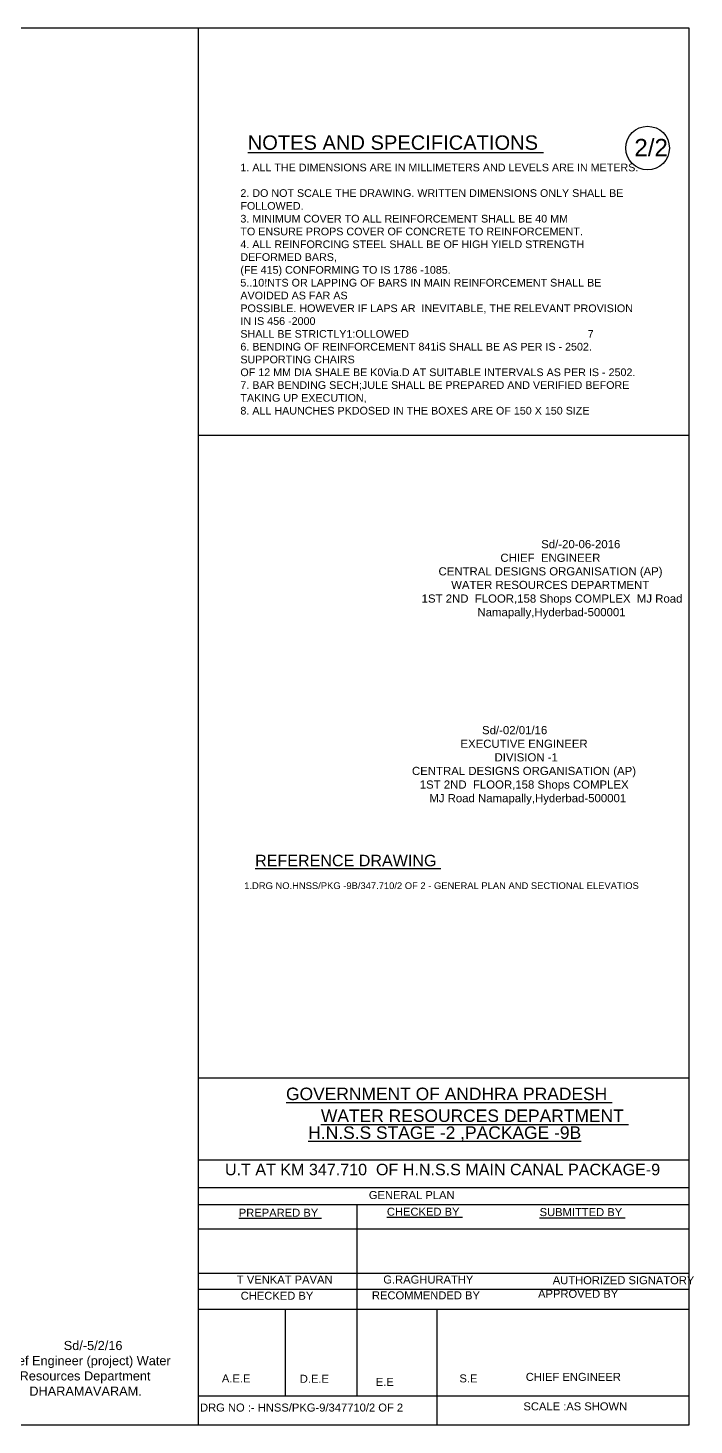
# Model space of a CAD drawing. Header units: millimetres. Extents: x 1711621 to 1731971, y 45609180 to 45623736.
# Drawn here: x 1725027 to 1731971, y 45609180 to 45623736 of the extents above; entities that cross this region are included whole.
import ezdxf

# ---------------------------------------------------------------- set-up
doc = ezdxf.new("R2010")
doc.units = ezdxf.units.MM
doc.header["$MEASUREMENT"] = 0
for name, color, linetype in [('DIMENSION', 7, 'Continuous'), ('DIMENSIONS', 7, 'Continuous'), ('DRAWING', 2, 'Continuous'), ('TEXT', 7, 'Continuous')]:
    doc.layers.add(name, color=color, linetype=linetype)
doc.styles.get("Standard").update_dxf_attribs({"font": 'arial.ttf', "height": 80})

msp = doc.modelspace()

# ---------------------------------------------------------------- linework, layer by layer
at = {"layer": 'DIMENSION', "color": 0}
msp.add_lwpolyline([(1729290.5, 45610387.4), (1729290.5, 45609179.9)], dxfattribs=at)
at = {"layer": 'DIMENSIONS', "color": 0}
msp.add_lwpolyline([(1731914.9, 45609179.9), (1711621.4, 45609179.9), (1711621.4, 45623735.6), (1731914.9, 45623735.6)], close=True, dxfattribs=at)
at = {"layer": 'DIMENSIONS'}
for points in [[(1726803.9, 45612796.5), (1726803.9, 45623735.6)], [(1731914.9, 45619491.1), (1726803.9, 45619491.1)]]:
    msp.add_lwpolyline(points, dxfattribs=at)
at = {"layer": 'DIMENSIONS', "color": 0}
for points in [[(1726803.9, 45611943), (1731914.9, 45611943)], [(1726803.9, 45611655.2), (1731914.9, 45611655.2)], [(1726803.9, 45611478.9), (1731914.9, 45611478.9)], [(1728456, 45611478.9), (1728456, 45609483.1)], [(1726803.9, 45611223.6), (1731914.9, 45611223.6)], [(1726803.9, 45610760.8), (1731914.9, 45610760.8)], [(1726803.9, 45610595.9), (1731914.9, 45610595.9)], [(1726803.9, 45610387.4), (1731914.9, 45610387.4)], [(1727712.9, 45609483.1), (1727712.9, 45610387.4)], [(1726803.9, 45609483.1), (1731914.9, 45609483.1)]]:
    msp.add_lwpolyline(points, dxfattribs=at)
msp.add_circle((1731486.5, 45622483.9), 227.5, dxfattribs=at)
at = {"layer": 'TEXT', "color": 0}
msp.add_lwpolyline([(1726803.9, 45612796.5), (1731914.9, 45612796.5), (1731914.9, 45609179.9), (1726803.9, 45609179.9)], close=True, dxfattribs=at)

# ---------------------------------------------------------------- texts
at = {"layer": 'DIMENSION', "color": 0}
for s, height, p in [('%%UREFERENCE DRAWING ', 120, (1727395.6, 45615001.2)), ('1.DRG NO.HNSS/PKG -9B/347.710/2 OF 2 - GENERAL PLAN AND SECTIONAL ELEVATIOS', 70, (1727281.7, 45614764.4))]:
    msp.add_text(s, height=height, dxfattribs=at).set_placement(p)
at = {"layer": 'DIMENSION', "color": 0, "attachment_point": 1}
for s, insert, char_height, width in [('\\A1;\\pi535.39;^I^I^I{\\A0;Sd/-}20-06-2016\\P\\pi935.08;CHIEF  ENGINEER  \\P\\pi289.87;CENTRAL DESIGNS ORGANISATION (AP)\\P\\pi422.01;WATER RESOURCES DEPARTMENT \\P\\pi80.906; 1ST 2ND  FLOOR,158 Shops COMPLEX  MJ Road \\P\\pi695.71;Namapally,Hyderbad-500001', (1729017.3, 45618400.1), 85, 2905.179), ('\\A1;^I^I^I{\\A0;Sd/-}02/01/16\\P\\pi794.91;EXECUTIVE ENGINEER \\P\\pi1117.1; DIVISION -1 \\P\\pi289.87;CENTRAL DESIGNS ORGANISATION (AP) \\P\\pi370.52;1ST 2ND  FLOOR,158 Shops COMPLEX\\P\\pi404.12;  MJ Road Namapally,Hyderbad-500001', (1728740.9, 45616462.4), 85, 2905.179), ('\\pi486.26;^ISd/-5/2/16\\P\\pi82.644;Chief Engineer (project) Water \\P\\pi299.83;Resources Department  \\P\\pi401.08;DHARAMAVARAM.', (1724640.8, 45610056.3), 95, 1952.857)]:
    msp.add_mtext(s, dxfattribs=dict(at, insert=insert, char_height=char_height, width=width))
at = {"layer": 'DIMENSIONS', "color": 0}
for s, height, p in [('%%UNOTES AND SPECIFICATIONS ', 150, (1727318, 45622466.2)), ('2/2', 180, (1731348.9, 45622399.7))]:
    msp.add_text(s, height=height, dxfattribs=at).set_placement(p)
at = {"layer": 'DRAWING', "color": 0, "insert": (1727242, 45622321.9), "char_height": 80, "attachment_point": 1}
msp.add_mtext_dynamic_manual_height_columns('1. ALL THE DIMENSIONS ARE IN MILLIMETERS AND LEVELS ARE IN METERS.\\P\\P2. DO NOT SCALE THE DRAWING. WRITTEN DIMENSIONS ONLY SHALL BE FOLLOWED.\\P3. MINIMUM COVER TO ALL REINFORCEMENT SHALL BE 40 MM\\PTO ENSURE PROPS COVER OF CONCRETE TO REINFORCEMENT.\\P4. ALL REINFORCING STEEL SHALL BE OF HIGH YIELD STRENGTH DEFORMED BARS,\\P(FE 415) CONFORMING TO IS 1786 -1085.\\P5..10!NTS OR LAPPING OF BARS IN MAIN REINFORCEMENT SHALL BE AVOIDED AS FAR AS\\PPOSSIBLE. HOWEVER IF LAPS AR  INEVITABLE, THE RELEVANT PROVISION IN IS 456 -2000\\PSHALL BE STRICTLY1:OLLOWED                                                            7\\P6. BENDING OF REINFORCEMENT 841iS SHALL BE AS PER IS - 2502. SUPPORTING CHAIRS\\POF 12 MM DIA SHALE BE K0Via.D AT SUITABLE INTERVALS AS PER IS - 2502.\\P7. BAR BENDING SECH;JULE SHALL BE PREPARED AND VERIFIED BEFORE TAKING UP EXECUTION,\\P8. ALL HAUNCHES PKDOSED IN THE BOXES ARE OF 150 X 150 SIZE', width=4156.467, gutter_width=450, heights=[0], dxfattribs=at)
at = {"layer": 'TEXT', "color": 0}
for s, height, p in [('%%UGOVERNMENT OF ANDHRA PRADESH ', 129.958, (1727717.5, 45612565.5)), ('%%UWATER RESOURCES DEPARTMENT ', 129.958, (1728081.5, 45612337.7)), ('%%UH.N.S.S STAGE -2 ,PACKAGE -9B', 129.958, (1727949.5, 45612161.9)), ('U.T AT KM 347.710  OF H.N.S.S MAIN CANAL PACKAGE-9', 120, (1727081.1, 45611782.2)), ('GENERAL PLAN', 83.393, (1728580.9, 45611534.4)), ('%%UPREPARED BY ', 83.393, (1727225, 45611350.5)), ('%%UCHECKED BY ', 83.393, (1728768.9, 45611360.9)), ('%%USUBMITTED BY ', 83.393, (1730360.8, 45611357)), ('T VENKAT PAVAN ', 83.393, (1727205.6, 45610654.3)), ('G.RAGHURATHY', 83.393, (1728731.7, 45610654.3)), ('AUTHORIZED SIGNATORY', 83.393, (1730498, 45610647.5)), ('CHECKED BY ', 83.393, (1727245, 45610485.7)), ('RECOMMENDED BY ', 83.393, (1728612.9, 45610489.7)), ('APPROVED BY ', 83.393, (1730344.8, 45610505.7)), ('A.E.E ', 83.39, (1727049.2, 45609624.2)), ('D.E.E ', 83.39, (1727861.1, 45609620.2)), ('E.E ', 83.39, (1728653.1, 45609588.2)), ('S.E ', 83.39, (1729525, 45609624.2)), ('CHIEF ENGINEER ', 83.393, (1730216.9, 45609640.2)), ('DRG NO :- HNSS/PKG-9/347710/2 OF 2', 83.393, (1726821.2, 45609320.5)), ('SCALE :AS SHOWN', 83.393, (1730192.4, 45609332.9))]:
    msp.add_text(s, height=height, dxfattribs=at).set_placement(p)

doc.saveas('drawing.dxf')
